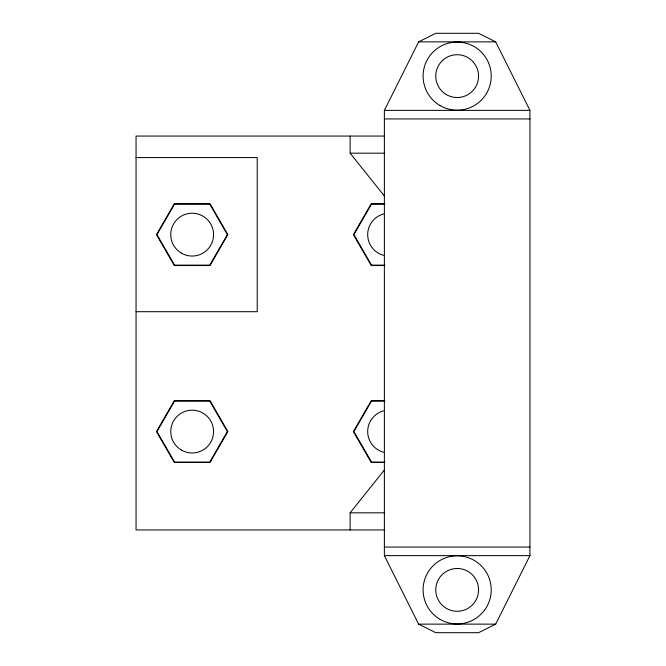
<?xml version="1.0" encoding="UTF-8"?>
<svg xmlns="http://www.w3.org/2000/svg" width="666" height="666" viewBox="0 0 666 666"><rect width="100%" height="100%" fill="white"/><g stroke="black" fill="none" stroke-linecap="round" stroke-linejoin="round"><path stroke-width="1" d="M384.374 110.365L418.631 41.866L435.755 33.3L478.571 33.308L495.695 41.866L529.945 110.365L529.945 555.635L495.695 624.134L478.571 632.7L435.755 632.7L418.631 624.134L384.374 555.635L384.374 110.365L529.945 110.365M350.125 529.945L350.125 512.82L384.374 470.005M495.695 41.866L418.631 41.866M418.631 624.134L495.695 624.134M529.945 555.635L384.374 555.635M384.374 118.931L529.945 118.931M384.374 136.055L136.055 136.055L136.055 529.945L384.374 529.945M350.125 136.055L350.125 153.18L384.374 153.18M136.055 157.584L257.234 157.567L257.234 311.696L136.055 311.696M384.515 203.713L371.253 203.713L353.405 234.632L371.253 265.543L384.515 265.543M384.965 204.146L371.503 204.146L353.896 234.632L371.503 265.118L384.965 265.118M384.515 400.657L371.253 400.657L353.405 431.576L371.253 462.495L384.515 462.495M384.965 401.09L371.503 401.09L353.896 431.576L371.503 462.062L384.965 462.062M350.125 512.82L384.374 512.82M384.374 547.069L529.945 547.069M350.125 153.18L384.374 195.995M383.566 452.256A21.404 21.404 0 0 1 383.566 410.897M383.566 255.311A21.404 21.404 0 0 1 383.566 213.953M174.309 203.713L156.46 234.632L174.309 265.543L210.006 265.543L227.855 234.632L210.006 203.713L174.309 203.713M174.559 204.146L156.951 234.632L174.559 265.118L209.757 265.118L227.364 234.632L209.757 204.146L174.559 204.146M174.309 400.657L156.46 431.576L174.309 462.495L210.006 462.495L227.855 431.576L210.006 400.657L174.309 400.657M174.559 401.09L156.951 431.576L174.559 462.062L209.757 462.062L227.364 431.576L209.757 401.09L174.559 401.09M181.452 450.116A21.404 21.404 0 0 0 213.561 431.576A21.404 21.404 0 0 0 181.452 413.037A21.404 21.404 0 0 0 181.452 450.116M181.452 253.172A21.404 21.404 0 0 0 213.561 234.632A21.404 21.404 0 0 0 181.452 216.092A21.404 21.404 0 0 0 181.452 253.172M440.126 105.619A34.074 34.074 0 0 0 491.233 76.115A34.074 34.074 0 0 0 440.126 46.612A34.074 34.074 0 0 0 440.126 105.619M446.461 94.655A21.404 21.404 0 0 0 478.571 76.115A21.404 21.404 0 0 0 446.461 57.576A21.404 21.404 0 0 0 446.461 94.655M440.126 619.388A34.074 34.074 0 0 0 491.233 589.885A34.074 34.074 0 0 0 440.126 560.381A34.074 34.074 0 0 0 440.126 619.388M446.461 608.424A21.404 21.404 0 0 0 478.571 589.885A21.404 21.404 0 0 0 446.461 571.345A21.404 21.404 0 0 0 446.461 608.424"/></g></svg>
